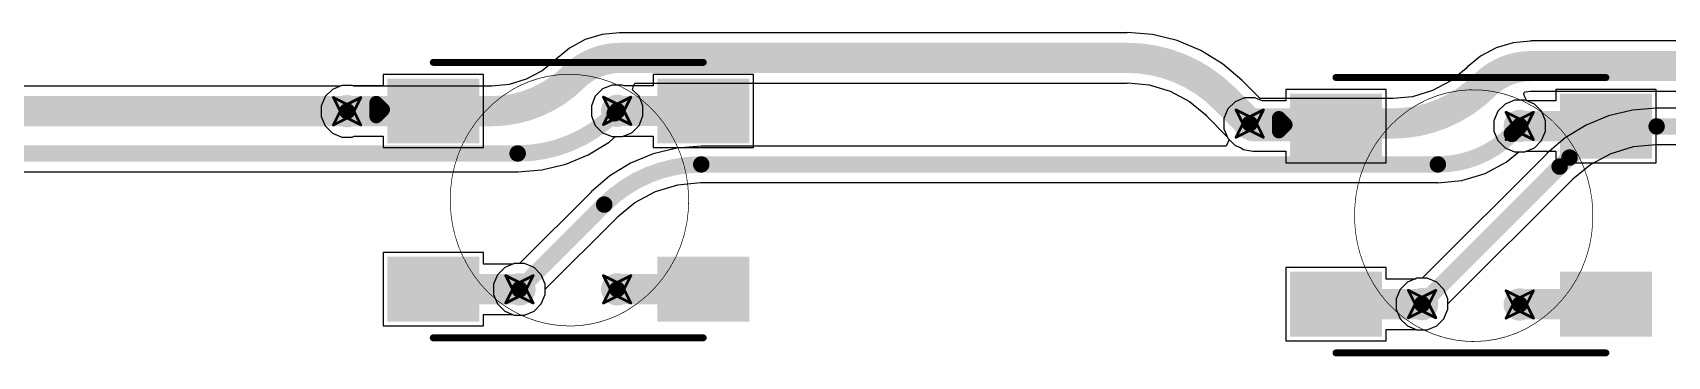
# Model space of a CAD drawing. Header units: inches. Extents: x -11 to 1110, y -7 to 455.
# Drawn here: x 221.81 to 252.08, y 346.72 to 352.71 of the extents above; entities that cross this region are included whole.
import ezdxf

# ---------------------------------------------------------------- set-up
doc = ezdxf.new("R2010")
doc.units = ezdxf.units.IN
for name, color, linetype in [('Bottom Layer', 5, 'Continuous'), ('Drill Drawing', 1, 'Continuous'), ('Mechanical 7', 56, 'Continuous'), ('Top Layer', 1, 'Continuous'), ('Top Overlay', 2, 'Continuous'), ('Top Paste', 8, 'Continuous'), ('Top Solder', 216, 'Continuous'), ('Via Holes', 16, 'Continuous')]:
    doc.layers.add(name, color=color, linetype=linetype)

msp = doc.modelspace()

# ---------------------------------------------------------------- hatches: boundary and pattern name
at = {"layer": 'Bottom Layer'}
h = msp.add_hatch(color=5, dxfattribs=at)
edge = h.paths.add_edge_path()
edge.add_arc((227.632, 351.259), 0.3, 0, 360)
h = msp.add_hatch(color=5, dxfattribs=at)
edge = h.paths.add_edge_path()
edge.add_arc((232.632, 351.266), 0.3, 0, 360)
h = msp.add_hatch(color=5, dxfattribs=at)
edge = h.paths.add_edge_path()
edge.add_arc((244.345, 351.03), 0.3, 0, 360)
h = msp.add_hatch(color=5, dxfattribs=at)
edge = h.paths.add_edge_path()
edge.add_arc((249.345, 350.986), 0.3, 0, 360)
h = msp.add_hatch(color=5, dxfattribs=at)
edge = h.paths.add_edge_path()
edge.add_arc((230.823, 347.959), 0.3, 0, 360)
h = msp.add_hatch(color=5, dxfattribs=at)
edge = h.paths.add_edge_path()
edge.add_arc((232.632, 347.959), 0.3, 0, 360)
h = msp.add_hatch(color=5, dxfattribs=at)
edge = h.paths.add_edge_path()
edge.add_arc((247.536, 347.686), 0.3, 0, 360)
h = msp.add_hatch(color=5, dxfattribs=at)
edge = h.paths.add_edge_path()
edge.add_arc((249.345, 347.679), 0.3, 0, 360)
at = {"layer": 'Top Layer'}
for points in [[(228.477, 351.762), (229.977, 351.762), (229.977, 350.762), (228.477, 350.762)], [(234.977, 350.762), (233.477, 350.762), (233.477, 351.762), (234.977, 351.762)], [(245.19, 351.483), (246.69, 351.483), (246.69, 350.483), (245.19, 350.483)], [(251.69, 350.483), (250.19, 350.483), (250.19, 351.483), (251.69, 351.483)], [(228.477, 348.462), (229.977, 348.462), (229.977, 347.462), (228.477, 347.462)], [(233.477, 348.462), (234.977, 348.462), (234.977, 347.462), (233.477, 347.462)], [(245.19, 348.183), (246.69, 348.183), (246.69, 347.183), (245.19, 347.183)], [(250.19, 348.183), (251.69, 348.183), (251.69, 347.183), (250.19, 347.183)]]:
    msp.add_hatch(color=1, dxfattribs=at).paths.add_polyline_path(points)
h = msp.add_hatch(color=1, dxfattribs=at)
edge = h.paths.add_edge_path()
edge.add_arc((227.632, 351.259), 0.3, 0, 360)
h = msp.add_hatch(color=1, dxfattribs=at)
edge = h.paths.add_edge_path()
edge.add_arc((232.632, 351.266), 0.3, 0, 360)
h = msp.add_hatch(color=1, dxfattribs=at)
edge = h.paths.add_edge_path()
edge.add_arc((244.345, 351.03), 0.3, 0, 360)
h = msp.add_hatch(color=1, dxfattribs=at)
edge = h.paths.add_edge_path()
edge.add_arc((249.345, 350.986), 0.3, 0, 360)
h = msp.add_hatch(color=1, dxfattribs=at)
edge = h.paths.add_edge_path()
edge.add_arc((230.823, 347.959), 0.3, 0, 360)
h = msp.add_hatch(color=1, dxfattribs=at)
edge = h.paths.add_edge_path()
edge.add_arc((232.632, 347.959), 0.3, 0, 360)
h = msp.add_hatch(color=1, dxfattribs=at)
edge = h.paths.add_edge_path()
edge.add_arc((247.536, 347.686), 0.3, 0, 360)
h = msp.add_hatch(color=1, dxfattribs=at)
edge = h.paths.add_edge_path()
edge.add_arc((249.345, 347.679), 0.3, 0, 360)
at = {"layer": 'Top Paste'}
for points in [[(228.477, 351.762), (229.977, 351.762), (229.977, 350.762), (228.477, 350.762)], [(234.977, 350.762), (233.477, 350.762), (233.477, 351.762), (234.977, 351.762)], [(245.19, 351.483), (246.69, 351.483), (246.69, 350.483), (245.19, 350.483)], [(251.69, 350.483), (250.19, 350.483), (250.19, 351.483), (251.69, 351.483)], [(228.477, 348.462), (229.977, 348.462), (229.977, 347.462), (228.477, 347.462)], [(233.477, 348.462), (234.977, 348.462), (234.977, 347.462), (233.477, 347.462)], [(245.19, 348.183), (246.69, 348.183), (246.69, 347.183), (245.19, 347.183)], [(250.19, 348.183), (251.69, 348.183), (251.69, 347.183), (250.19, 347.183)]]:
    msp.add_hatch(color=8, dxfattribs=at).paths.add_polyline_path(points)
at = {"layer": 'Top Solder'}
for points in [[(228.376, 351.864), (230.079, 351.864), (230.079, 350.661), (228.376, 350.661)], [(235.079, 350.661), (233.376, 350.661), (233.376, 351.864), (235.079, 351.864)], [(245.089, 351.584), (246.792, 351.584), (246.792, 350.381), (245.089, 350.381)], [(251.792, 350.381), (250.089, 350.381), (250.089, 351.584), (251.792, 351.584)], [(228.376, 348.564), (230.079, 348.564), (230.079, 347.361), (228.376, 347.361)], [(233.376, 348.564), (235.079, 348.564), (235.079, 347.361), (233.376, 347.361)], [(245.089, 348.284), (246.792, 348.284), (246.792, 347.081), (245.089, 347.081)], [(250.089, 348.284), (251.792, 348.284), (251.792, 347.081), (250.089, 347.081)]]:
    msp.add_hatch(color=216, dxfattribs=at).paths.add_polyline_path(points)
at = {"layer": 'Via Holes'}
h = msp.add_hatch(color=7, dxfattribs=at)
edge = h.paths.add_edge_path()
edge.add_arc((227.632, 351.259), 0.15, 0, 360)
h = msp.add_hatch(color=7, dxfattribs=at)
edge = h.paths.add_edge_path()
edge.add_arc((232.632, 351.266), 0.15, 0, 360)
h = msp.add_hatch(color=7, dxfattribs=at)
edge = h.paths.add_edge_path()
edge.add_arc((244.345, 351.03), 0.15, 0, 360)
h = msp.add_hatch(color=7, dxfattribs=at)
edge = h.paths.add_edge_path()
edge.add_arc((249.345, 350.986), 0.15, 0, 360)
h = msp.add_hatch(color=7, dxfattribs=at)
edge = h.paths.add_edge_path()
edge.add_arc((230.823, 347.959), 0.15, 0, 360)
h = msp.add_hatch(color=7, dxfattribs=at)
edge = h.paths.add_edge_path()
edge.add_arc((232.632, 347.959), 0.15, 0, 360)
h = msp.add_hatch(color=7, dxfattribs=at)
edge = h.paths.add_edge_path()
edge.add_arc((247.536, 347.686), 0.15, 0, 360)
h = msp.add_hatch(color=7, dxfattribs=at)
edge = h.paths.add_edge_path()
edge.add_arc((249.345, 347.679), 0.15, 0, 360)

# ---------------------------------------------------------------- linework, layer by layer
at = {"layer": 'Bottom Layer'}
for p, q in [((232.357, 352.68), (232.042, 352.585)), ((232.676, 352.712), (232.357, 352.68)), ((232.684, 352.713), (232.676, 352.712)), ((242.075, 352.713), (232.684, 352.713)), ((242.546, 352.677), (242.075, 352.714)), ((242.075, 352.714), (242.075, 352.713)), ((243.004, 352.567), (242.546, 352.677)), ((231.751, 352.429), (231.503, 352.226)), ((232.042, 352.585), (231.751, 352.429)), ((243.44, 352.386), (243.004, 352.567)), ((243.842, 352.139), (243.44, 352.386)), ((248.907, 352.432), (248.617, 352.277)), ((249.222, 352.528), (248.907, 352.432)), ((249.541, 352.559), (249.222, 352.528)), ((249.55, 352.561), (249.541, 352.559)), ((260.96, 352.561), (249.55, 352.561)), ((231.242, 352.007), (230.948, 351.85)), ((231.488, 352.209), (231.242, 352.007)), ((231.496, 352.221), (231.488, 352.209)), ((231.503, 352.226), (231.496, 352.221)), ((244.201, 351.833), (243.842, 352.139)), ((248.351, 352.053), (248.069, 351.821)), ((248.362, 352.069), (248.351, 352.053)), ((248.369, 352.074), (248.362, 352.069)), ((248.617, 352.277), (248.369, 352.074)), ((227.508, 351.725), (214.814, 351.725)), ((227.537, 351.737), (227.508, 351.725)), ((227.727, 351.737), (227.537, 351.737)), ((227.755, 351.725), (227.727, 351.737)), ((230.298, 351.725), (227.755, 351.725)), ((230.313, 351.722), (230.298, 351.725)), ((230.63, 351.753), (230.313, 351.722)), ((230.948, 351.85), (230.63, 351.753)), ((232.919, 351.654), (232.933, 351.732)), ((232.933, 351.732), (232.958, 351.781)), ((232.958, 351.781), (242.075, 351.781)), ((242.075, 351.781), (242.096, 351.785)), ((242.096, 351.785), (242.481, 351.747)), ((242.481, 351.747), (242.871, 351.629)), ((244.538, 351.496), (244.201, 351.833)), ((244.201, 351.833), (244.201, 351.833)), ((248.069, 351.821), (247.729, 351.64)), ((233.037, 351.536), (232.919, 351.654)), ((233.109, 351.361), (233.037, 351.536)), ((242.871, 351.629), (243.231, 351.437)), ((243.231, 351.437), (243.53, 351.191)), ((246.979, 351.496), (244.538, 351.496)), ((246.998, 351.492), (246.979, 351.496)), ((247.361, 351.528), (246.998, 351.492)), ((247.729, 351.64), (247.361, 351.528)), ((249.422, 351.591), (249.444, 351.617)), ((249.428, 351.552), (249.422, 351.591)), ((249.473, 351.45), (249.428, 351.552)), ((249.444, 351.617), (249.542, 351.63)), ((249.615, 351.391), (249.473, 351.45)), ((249.542, 351.63), (249.55, 351.629)), ((249.55, 351.629), (260.96, 351.629)), ((233.037, 350.995), (233.109, 351.171)), ((233.109, 351.171), (233.109, 351.361)), ((243.53, 351.191), (243.542, 351.174)), ((243.542, 351.174), (243.928, 350.787)), ((249.75, 351.257), (249.615, 351.391)), ((249.823, 351.081), (249.75, 351.257)), ((250.989, 351.175), (250.572, 351.002)), ((251.429, 351.281), (250.989, 351.175)), ((251.879, 351.316), (251.429, 351.281)), ((251.879, 351.314), (251.879, 351.316)), ((263.389, 351.314), (251.879, 351.314)), ((232.727, 350.788), (232.902, 350.861)), ((232.902, 350.861), (233.037, 350.995)), ((249.75, 350.716), (249.823, 350.891)), ((249.823, 350.891), (249.823, 351.081)), ((250.572, 351.002), (250.187, 350.766)), ((232.097, 350.451), (232.482, 350.687)), ((232.482, 350.687), (232.6, 350.788)), ((232.6, 350.788), (232.727, 350.788)), ((233.738, 350.576), (233.299, 350.471)), ((234.189, 350.612), (233.738, 350.576)), ((234.189, 350.609), (234.189, 350.612)), ((243.91, 350.609), (234.189, 350.609)), ((243.963, 350.736), (243.91, 350.609)), ((243.928, 350.787), (243.94, 350.759)), ((243.94, 350.759), (243.963, 350.736)), ((249.095, 350.316), (249.33, 350.508)), ((249.33, 350.508), (249.44, 350.508)), ((249.44, 350.508), (249.615, 350.581)), ((249.615, 350.581), (249.75, 350.716)), ((250.018, 350.622), (249.843, 350.473)), ((250.028, 350.638), (250.018, 350.622)), ((250.064, 350.661), (250.028, 350.638)), ((250.187, 350.766), (250.064, 350.661)), ((251.034, 350.477), (251.448, 350.603)), ((251.448, 350.603), (251.864, 350.643)), ((251.864, 350.643), (251.879, 350.641)), ((251.879, 350.641), (263.389, 350.641)), ((231.24, 350.172), (231.679, 350.278)), ((231.679, 350.278), (232.097, 350.451)), ((232.882, 350.298), (232.496, 350.062)), ((233.299, 350.471), (232.882, 350.298)), ((249.845, 350.471), (247.538, 348.164)), ((248.701, 350.105), (249.095, 350.316)), ((249.843, 350.473), (249.845, 350.471)), ((250.33, 350.008), (250.653, 350.273)), ((250.653, 350.273), (251.034, 350.477)), ((218.695, 350.139), (230.79, 350.139)), ((230.79, 350.137), (231.24, 350.172)), ((230.79, 350.139), (230.79, 350.137)), ((232.496, 350.062), (232.153, 349.768)), ((233.344, 349.772), (233.758, 349.898)), ((233.758, 349.898), (234.174, 349.939)), ((234.174, 349.939), (234.189, 349.936)), ((234.189, 349.936), (247.828, 349.936)), ((247.828, 349.931), (248.273, 349.975)), ((247.828, 349.936), (247.828, 349.931)), ((248.014, 347.688), (250.321, 349.995)), ((248.273, 349.975), (248.701, 350.105)), ((250.321, 349.995), (250.33, 350.008)), ((232.155, 349.767), (230.825, 348.437)), ((232.153, 349.768), (232.155, 349.767)), ((232.962, 349.568), (233.344, 349.772)), ((231.301, 347.96), (232.631, 349.291)), ((232.631, 349.291), (232.639, 349.303)), ((232.639, 349.303), (232.962, 349.568)), ((230.728, 348.437), (230.552, 348.364)), ((230.825, 348.437), (230.728, 348.437)), ((230.418, 348.229), (230.345, 348.054)), ((230.552, 348.364), (230.418, 348.229)), ((247.265, 348.091), (247.131, 347.957)), ((247.441, 348.164), (247.265, 348.091)), ((247.538, 348.164), (247.441, 348.164)), ((230.345, 348.054), (230.345, 347.864)), ((230.345, 347.864), (230.418, 347.688)), ((231.228, 347.688), (231.301, 347.864)), ((231.301, 347.864), (231.301, 347.96)), ((247.131, 347.957), (247.058, 347.781)), ((247.058, 347.781), (247.058, 347.591)), ((230.418, 347.688), (230.552, 347.554)), ((230.552, 347.554), (230.728, 347.481)), ((230.728, 347.481), (230.918, 347.481)), ((230.918, 347.481), (231.093, 347.554)), ((231.093, 347.554), (231.228, 347.688)), ((247.058, 347.591), (247.131, 347.416)), ((247.941, 347.416), (248.014, 347.591)), ((248.014, 347.591), (248.014, 347.688)), ((247.131, 347.416), (247.265, 347.281)), ((247.265, 347.281), (247.441, 347.208)), ((247.441, 347.208), (247.631, 347.208)), ((247.631, 347.208), (247.807, 347.281)), ((247.807, 347.281), (247.941, 347.416))]:
    msp.add_line(p, q, dxfattribs=at)
for points in [[(231.826, 351.892, 0.559, 0.559, -0.198912), (232.684, 352.247, 0.559, 0.559, 0)], [(232.684, 352.247, 0.559, 0.559, 0), (242.075, 352.247, 0.559, 0.559, 0)], [(242.075, 352.247, 0.559, 0.559, -0.198912), (243.871, 351.503, 0.559, 0.559, 0)], [(248.691, 351.739, 0.559, 0.559, -0.198912), (249.55, 352.095, 0.559, 0.559, 0)], [(249.55, 352.095, 0.559, 0.559, 0), (261.036, 352.095, 0.559, 0.559, 0)], [(231.826, 351.892, 0.559, 0.559, -0.198912), (230.298, 351.259, 0.559, 0.559, 0)], [(248.691, 351.739, 0.559, 0.559, -0.198912), (246.979, 351.03, 0.559, 0.559, 0)], [(243.871, 351.503, 0.559, 0.559, 0), (244.345, 351.03, 0.559, 0.559, 0)], [(214.814, 351.259, 0.559, 0.559, 0), (227.632, 351.259, 0.559, 0.559, 0)], [(227.632, 351.259, 0.559, 0.559, 0), (230.298, 351.259, 0.559, 0.559, 0)], [(232.586, 351.22, 0.305, 0.305, 0), (232.632, 351.266, 0.305, 0.305, 0)], [(232.586, 351.22, 0.305, 0.305, -0.198912), (230.79, 350.476, 0.305, 0.305, 0)], [(244.345, 351.03, 0.559, 0.559, 0), (246.979, 351.03, 0.559, 0.559, 0)], [(249.199, 350.841, 0.305, 0.305, 0), (249.345, 350.986, 0.305, 0.305, 0)], [(250.267, 350.4, 0.305, 0.305, -0.173684), (251.879, 350.977, 0.305, 0.305, 0)], [(251.879, 350.977, 0.305, 0.305, 0), (263.389, 350.977, 0.305, 0.305, 0)], [(249.198, 350.84, 0.305, 0.305, -0.19877), (247.828, 350.273, 0.305, 0.305, 0)], [(249.199, 350.841, 0.305, 0.305, -0.000137), (249.198, 350.84, 0.305, 0.305, 0)], [(218.695, 350.476, 0.305, 0.305, 0), (230.79, 350.476, 0.305, 0.305, 0)], [(250.083, 350.233, 0.305, 0.305, -0.024386), (250.267, 350.4, 0.305, 0.305, 0)], [(232.393, 349.529, 0.305, 0.305, -0.198912), (234.189, 350.273, 0.305, 0.305, 0)], [(234.189, 350.273, 0.305, 0.305, 0), (247.828, 350.273, 0.305, 0.305, 0)], [(247.536, 347.686, 0.305, 0.305, 0), (250.083, 350.233, 0.305, 0.305, 0)], [(230.823, 347.959, 0.305, 0.305, 0), (232.393, 349.529, 0.305, 0.305, 0)]]:
    msp.add_lwpolyline(points, format="xyseb", dxfattribs=at)
for points in [[(232.545, 352.247, 0.279, 0.279, 1), (232.824, 352.247, 0.279, 0.279, 1)], [(232.545, 352.247, 0.279, 0.279, 1), (232.824, 352.247, 0.279, 0.279, 1)], [(241.936, 352.247, 0.279, 0.279, 1), (242.215, 352.247, 0.279, 0.279, 1)], [(241.936, 352.247, 0.279, 0.279, 1), (242.215, 352.247, 0.279, 0.279, 1)], [(249.41, 352.095, 0.279, 0.279, 1), (249.69, 352.095, 0.279, 0.279, 1)], [(249.41, 352.095, 0.279, 0.279, 1), (249.69, 352.095, 0.279, 0.279, 1)], [(231.686, 351.892, 0.279, 0.279, 1), (231.965, 351.892, 0.279, 0.279, 1)], [(231.686, 351.892, 0.279, 0.279, 1), (231.965, 351.892, 0.279, 0.279, 1)], [(248.552, 351.739, 0.279, 0.279, 1), (248.831, 351.739, 0.279, 0.279, 1)], [(248.552, 351.739, 0.279, 0.279, 1), (248.831, 351.739, 0.279, 0.279, 1)], [(243.732, 351.503, 0.279, 0.279, 1), (244.011, 351.503, 0.279, 0.279, 1)], [(243.732, 351.503, 0.279, 0.279, 1), (244.011, 351.503, 0.279, 0.279, 1)], [(227.492, 351.259, 0.279, 0.279, 1), (227.771, 351.259, 0.279, 0.279, 1)], [(227.492, 351.259, 0.279, 0.279, 1), (227.771, 351.259, 0.279, 0.279, 1)], [(230.158, 351.259, 0.279, 0.279, 1), (230.438, 351.259, 0.279, 0.279, 1)], [(230.158, 351.259, 0.279, 0.279, 1), (230.438, 351.259, 0.279, 0.279, 1)], [(232.555, 351.266, 0.152, 0.152, 1), (232.708, 351.266, 0.152, 0.152, 1)], [(232.51, 351.22, 0.152, 0.152, 1), (232.662, 351.22, 0.152, 0.152, 1)], [(232.51, 351.22, 0.152, 0.152, 1), (232.662, 351.22, 0.152, 0.152, 1)], [(244.205, 351.03, 0.279, 0.279, 1), (244.484, 351.03, 0.279, 0.279, 1)], [(244.205, 351.03, 0.279, 0.279, 1), (244.484, 351.03, 0.279, 0.279, 1)], [(246.839, 351.03, 0.279, 0.279, 1), (247.118, 351.03, 0.279, 0.279, 1)], [(246.839, 351.03, 0.279, 0.279, 1), (247.118, 351.03, 0.279, 0.279, 1)], [(249.269, 350.986, 0.152, 0.152, 1), (249.421, 350.986, 0.152, 0.152, 1)], [(251.803, 350.977, 0.152, 0.152, 1), (251.955, 350.977, 0.152, 0.152, 1)], [(251.803, 350.977, 0.152, 0.152, 1), (251.955, 350.977, 0.152, 0.152, 1)], [(249.122, 350.84, 0.152, 0.152, 1), (249.275, 350.84, 0.152, 0.152, 1)], [(249.122, 350.84, 0.152, 0.152, 1), (249.275, 350.84, 0.152, 0.152, 1)], [(249.123, 350.841, 0.152, 0.152, 1), (249.275, 350.841, 0.152, 0.152, 1)], [(249.123, 350.841, 0.152, 0.152, 1), (249.275, 350.841, 0.152, 0.152, 1)], [(230.713, 350.476, 0.152, 0.152, 1), (230.866, 350.476, 0.152, 0.152, 1)], [(230.713, 350.476, 0.152, 0.152, 1), (230.866, 350.476, 0.152, 0.152, 1)], [(250.19, 350.4, 0.152, 0.152, 1), (250.343, 350.4, 0.152, 0.152, 1)], [(250.19, 350.4, 0.152, 0.152, 1), (250.343, 350.4, 0.152, 0.152, 1)], [(234.113, 350.273, 0.152, 0.152, 1), (234.265, 350.273, 0.152, 0.152, 1)], [(234.113, 350.273, 0.152, 0.152, 1), (234.265, 350.273, 0.152, 0.152, 1)], [(247.752, 350.273, 0.152, 0.152, 1), (247.904, 350.273, 0.152, 0.152, 1)], [(247.752, 350.273, 0.152, 0.152, 1), (247.904, 350.273, 0.152, 0.152, 1)], [(250.007, 350.233, 0.152, 0.152, 1), (250.159, 350.233, 0.152, 0.152, 1)], [(250.007, 350.233, 0.152, 0.152, 1), (250.159, 350.233, 0.152, 0.152, 1)], [(232.316, 349.529, 0.152, 0.152, 1), (232.469, 349.529, 0.152, 0.152, 1)], [(232.316, 349.529, 0.152, 0.152, 1), (232.469, 349.529, 0.152, 0.152, 1)], [(230.747, 347.959, 0.152, 0.152, 1), (230.899, 347.959, 0.152, 0.152, 1)], [(247.46, 347.686, 0.152, 0.152, 1), (247.612, 347.686, 0.152, 0.152, 1)]]:
    msp.add_lwpolyline(points, format="xyseb", close=True, dxfattribs=at)
at = {"layer": 'Drill Drawing'}
for points in [[(227.378, 351.513, 0.0508, 0.0508, 0), (227.632, 351.386, 0.0508, 0.0508, 0)], [(227.378, 351.513, 0.0508, 0.0508, 0), (227.505, 351.259, 0.0508, 0.0508, 0)], [(227.632, 351.386, 0.0508, 0.0508, 0), (227.886, 351.513, 0.0508, 0.0508, 0)], [(227.759, 351.259, 0.0508, 0.0508, 0), (227.886, 351.513, 0.0508, 0.0508, 0)], [(232.378, 351.52, 0.0508, 0.0508, 0), (232.632, 351.393, 0.0508, 0.0508, 0)], [(232.378, 351.52, 0.0508, 0.0508, 0), (232.505, 351.266, 0.0508, 0.0508, 0)], [(232.632, 351.393, 0.0508, 0.0508, 0), (232.886, 351.52, 0.0508, 0.0508, 0)], [(232.759, 351.266, 0.0508, 0.0508, 0), (232.886, 351.52, 0.0508, 0.0508, 0)], [(227.378, 351.005, 0.0508, 0.0508, 0), (227.505, 351.259, 0.0508, 0.0508, 0)], [(227.378, 351.005, 0.0508, 0.0508, 0), (227.632, 351.132, 0.0508, 0.0508, 0)], [(227.632, 351.132, 0.0508, 0.0508, 0), (227.886, 351.005, 0.0508, 0.0508, 0)], [(227.759, 351.259, 0.0508, 0.0508, 0), (227.886, 351.005, 0.0508, 0.0508, 0)], [(232.378, 351.012, 0.0508, 0.0508, 0), (232.505, 351.266, 0.0508, 0.0508, 0)], [(232.378, 351.012, 0.0508, 0.0508, 0), (232.632, 351.139, 0.0508, 0.0508, 0)], [(232.632, 351.139, 0.0508, 0.0508, 0), (232.886, 351.012, 0.0508, 0.0508, 0)], [(232.759, 351.266, 0.0508, 0.0508, 0), (232.886, 351.012, 0.0508, 0.0508, 0)], [(244.091, 351.284, 0.0508, 0.0508, 0), (244.345, 351.157, 0.0508, 0.0508, 0)], [(244.091, 351.284, 0.0508, 0.0508, 0), (244.218, 351.03, 0.0508, 0.0508, 0)], [(244.345, 351.157, 0.0508, 0.0508, 0), (244.599, 351.284, 0.0508, 0.0508, 0)], [(244.472, 351.03, 0.0508, 0.0508, 0), (244.599, 351.284, 0.0508, 0.0508, 0)], [(249.091, 351.24, 0.0508, 0.0508, 0), (249.345, 351.113, 0.0508, 0.0508, 0)], [(249.091, 351.24, 0.0508, 0.0508, 0), (249.218, 350.986, 0.0508, 0.0508, 0)], [(249.345, 351.113, 0.0508, 0.0508, 0), (249.599, 351.24, 0.0508, 0.0508, 0)], [(249.472, 350.986, 0.0508, 0.0508, 0), (249.599, 351.24, 0.0508, 0.0508, 0)], [(244.091, 350.776, 0.0508, 0.0508, 0), (244.218, 351.03, 0.0508, 0.0508, 0)], [(244.091, 350.776, 0.0508, 0.0508, 0), (244.345, 350.903, 0.0508, 0.0508, 0)], [(244.345, 350.903, 0.0508, 0.0508, 0), (244.599, 350.776, 0.0508, 0.0508, 0)], [(244.472, 351.03, 0.0508, 0.0508, 0), (244.599, 350.776, 0.0508, 0.0508, 0)], [(249.091, 350.732, 0.0508, 0.0508, 0), (249.218, 350.986, 0.0508, 0.0508, 0)], [(249.091, 350.732, 0.0508, 0.0508, 0), (249.345, 350.859, 0.0508, 0.0508, 0)], [(249.345, 350.859, 0.0508, 0.0508, 0), (249.599, 350.732, 0.0508, 0.0508, 0)], [(249.472, 350.986, 0.0508, 0.0508, 0), (249.599, 350.732, 0.0508, 0.0508, 0)], [(230.569, 348.213, 0.0508, 0.0508, 0), (230.823, 348.086, 0.0508, 0.0508, 0)], [(230.569, 348.213, 0.0508, 0.0508, 0), (230.696, 347.959, 0.0508, 0.0508, 0)], [(230.823, 348.086, 0.0508, 0.0508, 0), (231.077, 348.213, 0.0508, 0.0508, 0)], [(230.95, 347.959, 0.0508, 0.0508, 0), (231.077, 348.213, 0.0508, 0.0508, 0)], [(232.378, 348.213, 0.0508, 0.0508, 0), (232.632, 348.086, 0.0508, 0.0508, 0)], [(232.378, 348.213, 0.0508, 0.0508, 0), (232.505, 347.959, 0.0508, 0.0508, 0)], [(232.632, 348.086, 0.0508, 0.0508, 0), (232.886, 348.213, 0.0508, 0.0508, 0)], [(232.759, 347.959, 0.0508, 0.0508, 0), (232.886, 348.213, 0.0508, 0.0508, 0)], [(230.569, 347.705, 0.0508, 0.0508, 0), (230.696, 347.959, 0.0508, 0.0508, 0)], [(230.569, 347.705, 0.0508, 0.0508, 0), (230.823, 347.832, 0.0508, 0.0508, 0)], [(230.823, 347.832, 0.0508, 0.0508, 0), (231.077, 347.705, 0.0508, 0.0508, 0)], [(230.95, 347.959, 0.0508, 0.0508, 0), (231.077, 347.705, 0.0508, 0.0508, 0)], [(232.378, 347.705, 0.0508, 0.0508, 0), (232.505, 347.959, 0.0508, 0.0508, 0)], [(232.378, 347.705, 0.0508, 0.0508, 0), (232.632, 347.832, 0.0508, 0.0508, 0)], [(232.632, 347.832, 0.0508, 0.0508, 0), (232.886, 347.705, 0.0508, 0.0508, 0)], [(232.759, 347.959, 0.0508, 0.0508, 0), (232.886, 347.705, 0.0508, 0.0508, 0)], [(247.282, 347.94, 0.0508, 0.0508, 0), (247.536, 347.813, 0.0508, 0.0508, 0)], [(247.282, 347.94, 0.0508, 0.0508, 0), (247.409, 347.686, 0.0508, 0.0508, 0)], [(247.536, 347.813, 0.0508, 0.0508, 0), (247.79, 347.94, 0.0508, 0.0508, 0)], [(247.663, 347.686, 0.0508, 0.0508, 0), (247.79, 347.94, 0.0508, 0.0508, 0)], [(249.091, 347.933, 0.0508, 0.0508, 0), (249.345, 347.806, 0.0508, 0.0508, 0)], [(249.091, 347.933, 0.0508, 0.0508, 0), (249.218, 347.679, 0.0508, 0.0508, 0)], [(249.345, 347.806, 0.0508, 0.0508, 0), (249.599, 347.933, 0.0508, 0.0508, 0)], [(249.472, 347.679, 0.0508, 0.0508, 0), (249.599, 347.933, 0.0508, 0.0508, 0)], [(247.282, 347.432, 0.0508, 0.0508, 0), (247.409, 347.686, 0.0508, 0.0508, 0)], [(247.282, 347.432, 0.0508, 0.0508, 0), (247.536, 347.559, 0.0508, 0.0508, 0)], [(247.536, 347.559, 0.0508, 0.0508, 0), (247.79, 347.432, 0.0508, 0.0508, 0)], [(247.663, 347.686, 0.0508, 0.0508, 0), (247.79, 347.432, 0.0508, 0.0508, 0)], [(249.091, 347.425, 0.0508, 0.0508, 0), (249.218, 347.679, 0.0508, 0.0508, 0)], [(249.091, 347.425, 0.0508, 0.0508, 0), (249.345, 347.552, 0.0508, 0.0508, 0)], [(249.345, 347.552, 0.0508, 0.0508, 0), (249.599, 347.425, 0.0508, 0.0508, 0)], [(249.472, 347.679, 0.0508, 0.0508, 0), (249.599, 347.425, 0.0508, 0.0508, 0)]]:
    msp.add_lwpolyline(points, format="xyseb", dxfattribs=at)
for points in [[(227.365, 351.513, 0.0254, 0.0254, 1), (227.39, 351.513, 0.0254, 0.0254, 1)], [(227.365, 351.513, 0.0254, 0.0254, 1), (227.39, 351.513, 0.0254, 0.0254, 1)], [(227.619, 351.386, 0.0254, 0.0254, 1), (227.644, 351.386, 0.0254, 0.0254, 1)], [(227.619, 351.386, 0.0254, 0.0254, 1), (227.644, 351.386, 0.0254, 0.0254, 1)], [(227.873, 351.513, 0.0254, 0.0254, 1), (227.898, 351.513, 0.0254, 0.0254, 1)], [(227.873, 351.513, 0.0254, 0.0254, 1), (227.898, 351.513, 0.0254, 0.0254, 1)], [(232.365, 351.52, 0.0254, 0.0254, 1), (232.39, 351.52, 0.0254, 0.0254, 1)], [(232.365, 351.52, 0.0254, 0.0254, 1), (232.39, 351.52, 0.0254, 0.0254, 1)], [(232.619, 351.393, 0.0254, 0.0254, 1), (232.644, 351.393, 0.0254, 0.0254, 1)], [(232.619, 351.393, 0.0254, 0.0254, 1), (232.644, 351.393, 0.0254, 0.0254, 1)], [(232.873, 351.52, 0.0254, 0.0254, 1), (232.898, 351.52, 0.0254, 0.0254, 1)], [(232.873, 351.52, 0.0254, 0.0254, 1), (232.898, 351.52, 0.0254, 0.0254, 1)], [(227.492, 351.259, 0.0254, 0.0254, 1), (227.517, 351.259, 0.0254, 0.0254, 1)], [(227.492, 351.259, 0.0254, 0.0254, 1), (227.517, 351.259, 0.0254, 0.0254, 1)], [(227.619, 351.132, 0.0254, 0.0254, 1), (227.644, 351.132, 0.0254, 0.0254, 1)], [(227.619, 351.132, 0.0254, 0.0254, 1), (227.644, 351.132, 0.0254, 0.0254, 1)], [(227.746, 351.259, 0.0254, 0.0254, 1), (227.771, 351.259, 0.0254, 0.0254, 1)], [(227.746, 351.259, 0.0254, 0.0254, 1), (227.771, 351.259, 0.0254, 0.0254, 1)], [(232.492, 351.266, 0.0254, 0.0254, 1), (232.517, 351.266, 0.0254, 0.0254, 1)], [(232.492, 351.266, 0.0254, 0.0254, 1), (232.517, 351.266, 0.0254, 0.0254, 1)], [(232.619, 351.139, 0.0254, 0.0254, 1), (232.644, 351.139, 0.0254, 0.0254, 1)], [(232.619, 351.139, 0.0254, 0.0254, 1), (232.644, 351.139, 0.0254, 0.0254, 1)], [(232.746, 351.266, 0.0254, 0.0254, 1), (232.771, 351.266, 0.0254, 0.0254, 1)], [(232.746, 351.266, 0.0254, 0.0254, 1), (232.771, 351.266, 0.0254, 0.0254, 1)], [(244.078, 351.284, 0.0254, 0.0254, 1), (244.103, 351.284, 0.0254, 0.0254, 1)], [(244.078, 351.284, 0.0254, 0.0254, 1), (244.103, 351.284, 0.0254, 0.0254, 1)], [(244.332, 351.157, 0.0254, 0.0254, 1), (244.357, 351.157, 0.0254, 0.0254, 1)], [(244.332, 351.157, 0.0254, 0.0254, 1), (244.357, 351.157, 0.0254, 0.0254, 1)], [(244.586, 351.284, 0.0254, 0.0254, 1), (244.611, 351.284, 0.0254, 0.0254, 1)], [(244.586, 351.284, 0.0254, 0.0254, 1), (244.611, 351.284, 0.0254, 0.0254, 1)], [(249.078, 351.24, 0.0254, 0.0254, 1), (249.103, 351.24, 0.0254, 0.0254, 1)], [(249.078, 351.24, 0.0254, 0.0254, 1), (249.103, 351.24, 0.0254, 0.0254, 1)], [(249.332, 351.113, 0.0254, 0.0254, 1), (249.357, 351.113, 0.0254, 0.0254, 1)], [(249.332, 351.113, 0.0254, 0.0254, 1), (249.357, 351.113, 0.0254, 0.0254, 1)], [(249.586, 351.24, 0.0254, 0.0254, 1), (249.611, 351.24, 0.0254, 0.0254, 1)], [(249.586, 351.24, 0.0254, 0.0254, 1), (249.611, 351.24, 0.0254, 0.0254, 1)], [(227.365, 351.005, 0.0254, 0.0254, 1), (227.39, 351.005, 0.0254, 0.0254, 1)], [(227.365, 351.005, 0.0254, 0.0254, 1), (227.39, 351.005, 0.0254, 0.0254, 1)], [(227.873, 351.005, 0.0254, 0.0254, 1), (227.898, 351.005, 0.0254, 0.0254, 1)], [(227.873, 351.005, 0.0254, 0.0254, 1), (227.898, 351.005, 0.0254, 0.0254, 1)], [(232.365, 351.012, 0.0254, 0.0254, 1), (232.39, 351.012, 0.0254, 0.0254, 1)], [(232.365, 351.012, 0.0254, 0.0254, 1), (232.39, 351.012, 0.0254, 0.0254, 1)], [(232.873, 351.012, 0.0254, 0.0254, 1), (232.898, 351.012, 0.0254, 0.0254, 1)], [(232.873, 351.012, 0.0254, 0.0254, 1), (232.898, 351.012, 0.0254, 0.0254, 1)], [(244.078, 350.776, 0.0254, 0.0254, 1), (244.103, 350.776, 0.0254, 0.0254, 1)], [(244.078, 350.776, 0.0254, 0.0254, 1), (244.103, 350.776, 0.0254, 0.0254, 1)], [(244.205, 351.03, 0.0254, 0.0254, 1), (244.23, 351.03, 0.0254, 0.0254, 1)], [(244.205, 351.03, 0.0254, 0.0254, 1), (244.23, 351.03, 0.0254, 0.0254, 1)], [(244.332, 350.903, 0.0254, 0.0254, 1), (244.357, 350.903, 0.0254, 0.0254, 1)], [(244.332, 350.903, 0.0254, 0.0254, 1), (244.357, 350.903, 0.0254, 0.0254, 1)], [(244.459, 351.03, 0.0254, 0.0254, 1), (244.484, 351.03, 0.0254, 0.0254, 1)], [(244.459, 351.03, 0.0254, 0.0254, 1), (244.484, 351.03, 0.0254, 0.0254, 1)], [(244.586, 350.776, 0.0254, 0.0254, 1), (244.611, 350.776, 0.0254, 0.0254, 1)], [(244.586, 350.776, 0.0254, 0.0254, 1), (244.611, 350.776, 0.0254, 0.0254, 1)], [(249.205, 350.986, 0.0254, 0.0254, 1), (249.23, 350.986, 0.0254, 0.0254, 1)], [(249.205, 350.986, 0.0254, 0.0254, 1), (249.23, 350.986, 0.0254, 0.0254, 1)], [(249.332, 350.859, 0.0254, 0.0254, 1), (249.357, 350.859, 0.0254, 0.0254, 1)], [(249.332, 350.859, 0.0254, 0.0254, 1), (249.357, 350.859, 0.0254, 0.0254, 1)], [(249.459, 350.986, 0.0254, 0.0254, 1), (249.484, 350.986, 0.0254, 0.0254, 1)], [(249.459, 350.986, 0.0254, 0.0254, 1), (249.484, 350.986, 0.0254, 0.0254, 1)], [(249.078, 350.732, 0.0254, 0.0254, 1), (249.103, 350.732, 0.0254, 0.0254, 1)], [(249.078, 350.732, 0.0254, 0.0254, 1), (249.103, 350.732, 0.0254, 0.0254, 1)], [(249.586, 350.732, 0.0254, 0.0254, 1), (249.611, 350.732, 0.0254, 0.0254, 1)], [(249.586, 350.732, 0.0254, 0.0254, 1), (249.611, 350.732, 0.0254, 0.0254, 1)], [(230.556, 348.213, 0.0254, 0.0254, 1), (230.582, 348.213, 0.0254, 0.0254, 1)], [(230.556, 348.213, 0.0254, 0.0254, 1), (230.582, 348.213, 0.0254, 0.0254, 1)], [(230.81, 348.086, 0.0254, 0.0254, 1), (230.836, 348.086, 0.0254, 0.0254, 1)], [(230.81, 348.086, 0.0254, 0.0254, 1), (230.836, 348.086, 0.0254, 0.0254, 1)], [(231.064, 348.213, 0.0254, 0.0254, 1), (231.09, 348.213, 0.0254, 0.0254, 1)], [(231.064, 348.213, 0.0254, 0.0254, 1), (231.09, 348.213, 0.0254, 0.0254, 1)], [(232.365, 348.213, 0.0254, 0.0254, 1), (232.39, 348.213, 0.0254, 0.0254, 1)], [(232.365, 348.213, 0.0254, 0.0254, 1), (232.39, 348.213, 0.0254, 0.0254, 1)], [(232.619, 348.086, 0.0254, 0.0254, 1), (232.644, 348.086, 0.0254, 0.0254, 1)], [(232.619, 348.086, 0.0254, 0.0254, 1), (232.644, 348.086, 0.0254, 0.0254, 1)], [(232.873, 348.213, 0.0254, 0.0254, 1), (232.898, 348.213, 0.0254, 0.0254, 1)], [(232.873, 348.213, 0.0254, 0.0254, 1), (232.898, 348.213, 0.0254, 0.0254, 1)], [(230.683, 347.959, 0.0254, 0.0254, 1), (230.709, 347.959, 0.0254, 0.0254, 1)], [(230.683, 347.959, 0.0254, 0.0254, 1), (230.709, 347.959, 0.0254, 0.0254, 1)], [(230.81, 347.832, 0.0254, 0.0254, 1), (230.836, 347.832, 0.0254, 0.0254, 1)], [(230.81, 347.832, 0.0254, 0.0254, 1), (230.836, 347.832, 0.0254, 0.0254, 1)], [(230.937, 347.959, 0.0254, 0.0254, 1), (230.963, 347.959, 0.0254, 0.0254, 1)], [(230.937, 347.959, 0.0254, 0.0254, 1), (230.963, 347.959, 0.0254, 0.0254, 1)], [(232.492, 347.959, 0.0254, 0.0254, 1), (232.517, 347.959, 0.0254, 0.0254, 1)], [(232.492, 347.959, 0.0254, 0.0254, 1), (232.517, 347.959, 0.0254, 0.0254, 1)], [(232.619, 347.832, 0.0254, 0.0254, 1), (232.644, 347.832, 0.0254, 0.0254, 1)], [(232.619, 347.832, 0.0254, 0.0254, 1), (232.644, 347.832, 0.0254, 0.0254, 1)], [(232.746, 347.959, 0.0254, 0.0254, 1), (232.771, 347.959, 0.0254, 0.0254, 1)], [(232.746, 347.959, 0.0254, 0.0254, 1), (232.771, 347.959, 0.0254, 0.0254, 1)], [(247.269, 347.94, 0.0254, 0.0254, 1), (247.295, 347.94, 0.0254, 0.0254, 1)], [(247.269, 347.94, 0.0254, 0.0254, 1), (247.295, 347.94, 0.0254, 0.0254, 1)], [(247.523, 347.813, 0.0254, 0.0254, 1), (247.549, 347.813, 0.0254, 0.0254, 1)], [(247.523, 347.813, 0.0254, 0.0254, 1), (247.549, 347.813, 0.0254, 0.0254, 1)], [(247.777, 347.94, 0.0254, 0.0254, 1), (247.803, 347.94, 0.0254, 0.0254, 1)], [(247.777, 347.94, 0.0254, 0.0254, 1), (247.803, 347.94, 0.0254, 0.0254, 1)], [(249.078, 347.933, 0.0254, 0.0254, 1), (249.103, 347.933, 0.0254, 0.0254, 1)], [(249.078, 347.933, 0.0254, 0.0254, 1), (249.103, 347.933, 0.0254, 0.0254, 1)], [(249.332, 347.806, 0.0254, 0.0254, 1), (249.357, 347.806, 0.0254, 0.0254, 1)], [(249.332, 347.806, 0.0254, 0.0254, 1), (249.357, 347.806, 0.0254, 0.0254, 1)], [(249.586, 347.933, 0.0254, 0.0254, 1), (249.611, 347.933, 0.0254, 0.0254, 1)], [(249.586, 347.933, 0.0254, 0.0254, 1), (249.611, 347.933, 0.0254, 0.0254, 1)], [(230.556, 347.705, 0.0254, 0.0254, 1), (230.582, 347.705, 0.0254, 0.0254, 1)], [(230.556, 347.705, 0.0254, 0.0254, 1), (230.582, 347.705, 0.0254, 0.0254, 1)], [(231.064, 347.705, 0.0254, 0.0254, 1), (231.09, 347.705, 0.0254, 0.0254, 1)], [(231.064, 347.705, 0.0254, 0.0254, 1), (231.09, 347.705, 0.0254, 0.0254, 1)], [(232.365, 347.705, 0.0254, 0.0254, 1), (232.39, 347.705, 0.0254, 0.0254, 1)], [(232.365, 347.705, 0.0254, 0.0254, 1), (232.39, 347.705, 0.0254, 0.0254, 1)], [(232.873, 347.705, 0.0254, 0.0254, 1), (232.898, 347.705, 0.0254, 0.0254, 1)], [(232.873, 347.705, 0.0254, 0.0254, 1), (232.898, 347.705, 0.0254, 0.0254, 1)], [(247.396, 347.686, 0.0254, 0.0254, 1), (247.422, 347.686, 0.0254, 0.0254, 1)], [(247.396, 347.686, 0.0254, 0.0254, 1), (247.422, 347.686, 0.0254, 0.0254, 1)], [(247.523, 347.559, 0.0254, 0.0254, 1), (247.549, 347.559, 0.0254, 0.0254, 1)], [(247.523, 347.559, 0.0254, 0.0254, 1), (247.549, 347.559, 0.0254, 0.0254, 1)], [(247.65, 347.686, 0.0254, 0.0254, 1), (247.676, 347.686, 0.0254, 0.0254, 1)], [(247.65, 347.686, 0.0254, 0.0254, 1), (247.676, 347.686, 0.0254, 0.0254, 1)], [(249.205, 347.679, 0.0254, 0.0254, 1), (249.23, 347.679, 0.0254, 0.0254, 1)], [(249.205, 347.679, 0.0254, 0.0254, 1), (249.23, 347.679, 0.0254, 0.0254, 1)], [(249.332, 347.552, 0.0254, 0.0254, 1), (249.357, 347.552, 0.0254, 0.0254, 1)], [(249.332, 347.552, 0.0254, 0.0254, 1), (249.357, 347.552, 0.0254, 0.0254, 1)], [(249.459, 347.679, 0.0254, 0.0254, 1), (249.484, 347.679, 0.0254, 0.0254, 1)], [(249.459, 347.679, 0.0254, 0.0254, 1), (249.484, 347.679, 0.0254, 0.0254, 1)], [(247.269, 347.432, 0.0254, 0.0254, 1), (247.295, 347.432, 0.0254, 0.0254, 1)], [(247.269, 347.432, 0.0254, 0.0254, 1), (247.295, 347.432, 0.0254, 0.0254, 1)], [(247.777, 347.432, 0.0254, 0.0254, 1), (247.803, 347.432, 0.0254, 0.0254, 1)], [(247.777, 347.432, 0.0254, 0.0254, 1), (247.803, 347.432, 0.0254, 0.0254, 1)], [(249.078, 347.425, 0.0254, 0.0254, 1), (249.103, 347.425, 0.0254, 0.0254, 1)], [(249.078, 347.425, 0.0254, 0.0254, 1), (249.103, 347.425, 0.0254, 0.0254, 1)], [(249.586, 347.425, 0.0254, 0.0254, 1), (249.611, 347.425, 0.0254, 0.0254, 1)], [(249.586, 347.425, 0.0254, 0.0254, 1), (249.611, 347.425, 0.0254, 0.0254, 1)]]:
    msp.add_lwpolyline(points, format="xyseb", close=True, dxfattribs=at)
at = {"layer": 'Mechanical 7'}
for points in [[(230.694, 351.661, 0.0127, 0.0127, -0.126298), (231.702, 351.943, 0.0127, 0.0127, 0)], [(231.702, 351.943, 0.0127, 0.0127, -0.247651), (233.503, 351.028, 0.0127, 0.0127, 0)], [(229.542, 349.562, 0.0127, 0.0127, -0.272807), (230.694, 351.661, 0.0127, 0.0127, 0)], [(247.286, 351.28, 0.0127, 0.0127, -0.168091), (248.612, 351.653, 0.0127, 0.0127, 0)], [(248.612, 351.653, 0.0127, 0.0127, -0.246378), (250.341, 350.598, 0.0127, 0.0127, 0)], [(246.288, 349.451, 0.0127, 0.0127, -0.233247), (247.286, 351.28, 0.0127, 0.0127, 0)], [(233.503, 351.028, 0.0127, 0.0127, -0.153211), (233.955, 349.661, 0.0127, 0.0127, 0)], [(250.341, 350.598, 0.0127, 0.0127, -0.152111), (250.695, 349.197, 0.0127, 0.0127, 0)], [(233.955, 349.661, 0.0127, 0.0127, -0.272715), (232.804, 347.562, 0.0127, 0.0127, 0)], [(229.984, 348.211, 0.0127, 0.0127, -0.151114), (229.542, 349.562, 0.0127, 0.0127, 0)], [(246.642, 348.051, 0.0127, 0.0127, -0.152179), (246.288, 349.451, 0.0127, 0.0127, 0)], [(250.695, 349.197, 0.0127, 0.0127, -0.26432), (249.469, 347.234, 0.0127, 0.0127, 0)], [(231.747, 347.28, 0.0127, 0.0127, -0.243643), (229.984, 348.211, 0.0127, 0.0127, 0)], [(248.371, 346.995, 0.0127, 0.0127, -0.246355), (246.642, 348.051, 0.0127, 0.0127, 0)], [(232.804, 347.562, 0.0127, 0.0127, -0.126321), (231.795, 347.28, 0.0127, 0.0127, 0)], [(231.747, 347.28, 0.0127, 0.0127, 0), (231.795, 347.28, 0.0127, 0.0127, 0)], [(249.469, 347.234, 0.0127, 0.0127, -0.12168), (248.493, 346.993, 0.0127, 0.0127, 0)], [(248.371, 346.995, 0.0127, 0.0127, 0), (248.383, 346.995, 0.0127, 0.0127, 0)], [(248.383, 346.995, 0.0127, 0.0127, 0), (248.395, 346.995, 0.0127, 0.0127, 0)], [(248.395, 346.995, 0.0127, 0.0127, 0), (248.407, 346.995, 0.0127, 0.0127, 0)], [(248.407, 346.995, 0.0127, 0.0127, 0), (248.42, 346.994, 0.0127, 0.0127, 0)], [(248.42, 346.994, 0.0127, 0.0127, 0), (248.432, 346.994, 0.0127, 0.0127, 0)], [(248.432, 346.994, 0.0127, 0.0127, 0), (248.444, 346.994, 0.0127, 0.0127, 0)], [(248.444, 346.994, 0.0127, 0.0127, 0), (248.457, 346.993, 0.0127, 0.0127, 0)], [(248.457, 346.993, 0.0127, 0.0127, 0), (248.469, 346.993, 0.0127, 0.0127, 0)], [(248.493, 346.993, 0.0127, 0.0127, -0.005613), (248.469, 346.993, 0.0127, 0.0127, 0)]]:
    msp.add_lwpolyline(points, format="xyseb", dxfattribs=at)
for points in [[(231.699, 351.943, 0.00635, 0.00635, 1), (231.705, 351.943, 0.00635, 0.00635, 1)], [(231.699, 351.943, 0.00635, 0.00635, 1), (231.705, 351.943, 0.00635, 0.00635, 1)], [(230.69, 351.661, 0.00635, 0.00635, 1), (230.697, 351.661, 0.00635, 0.00635, 1)], [(230.69, 351.661, 0.00635, 0.00635, 1), (230.697, 351.661, 0.00635, 0.00635, 1)], [(248.608, 351.653, 0.00635, 0.00635, 1), (248.615, 351.653, 0.00635, 0.00635, 1)], [(248.608, 351.653, 0.00635, 0.00635, 1), (248.615, 351.653, 0.00635, 0.00635, 1)], [(247.283, 351.28, 0.00635, 0.00635, 1), (247.29, 351.28, 0.00635, 0.00635, 1)], [(247.283, 351.28, 0.00635, 0.00635, 1), (247.29, 351.28, 0.00635, 0.00635, 1)], [(233.5, 351.028, 0.00635, 0.00635, 1), (233.506, 351.028, 0.00635, 0.00635, 1)], [(233.5, 351.028, 0.00635, 0.00635, 1), (233.506, 351.028, 0.00635, 0.00635, 1)], [(250.337, 350.598, 0.00635, 0.00635, 1), (250.344, 350.598, 0.00635, 0.00635, 1)], [(250.337, 350.598, 0.00635, 0.00635, 1), (250.344, 350.598, 0.00635, 0.00635, 1)], [(233.952, 349.661, 0.00635, 0.00635, 1), (233.959, 349.661, 0.00635, 0.00635, 1)], [(233.952, 349.661, 0.00635, 0.00635, 1), (233.959, 349.661, 0.00635, 0.00635, 1)], [(229.539, 349.562, 0.00635, 0.00635, 1), (229.545, 349.562, 0.00635, 0.00635, 1)], [(229.539, 349.562, 0.00635, 0.00635, 1), (229.545, 349.562, 0.00635, 0.00635, 1)], [(246.284, 349.451, 0.00635, 0.00635, 1), (246.291, 349.451, 0.00635, 0.00635, 1)], [(246.284, 349.451, 0.00635, 0.00635, 1), (246.291, 349.451, 0.00635, 0.00635, 1)], [(250.692, 349.197, 0.00635, 0.00635, 1), (250.699, 349.197, 0.00635, 0.00635, 1)], [(250.692, 349.197, 0.00635, 0.00635, 1), (250.699, 349.197, 0.00635, 0.00635, 1)], [(229.981, 348.211, 0.00635, 0.00635, 1), (229.987, 348.211, 0.00635, 0.00635, 1)], [(229.981, 348.211, 0.00635, 0.00635, 1), (229.987, 348.211, 0.00635, 0.00635, 1)], [(246.639, 348.051, 0.00635, 0.00635, 1), (246.645, 348.051, 0.00635, 0.00635, 1)], [(246.639, 348.051, 0.00635, 0.00635, 1), (246.645, 348.051, 0.00635, 0.00635, 1)], [(232.801, 347.562, 0.00635, 0.00635, 1), (232.807, 347.562, 0.00635, 0.00635, 1)], [(232.801, 347.562, 0.00635, 0.00635, 1), (232.807, 347.562, 0.00635, 0.00635, 1)], [(231.744, 347.28, 0.00635, 0.00635, 1), (231.75, 347.28, 0.00635, 0.00635, 1)], [(231.744, 347.28, 0.00635, 0.00635, 1), (231.75, 347.28, 0.00635, 0.00635, 1)], [(231.792, 347.28, 0.00635, 0.00635, 1), (231.799, 347.28, 0.00635, 0.00635, 1)], [(231.792, 347.28, 0.00635, 0.00635, 1), (231.799, 347.28, 0.00635, 0.00635, 1)], [(249.466, 347.234, 0.00635, 0.00635, 1), (249.473, 347.234, 0.00635, 0.00635, 1)], [(249.466, 347.234, 0.00635, 0.00635, 1), (249.473, 347.234, 0.00635, 0.00635, 1)], [(248.368, 346.995, 0.00635, 0.00635, 1), (248.374, 346.995, 0.00635, 0.00635, 1)], [(248.368, 346.995, 0.00635, 0.00635, 1), (248.374, 346.995, 0.00635, 0.00635, 1)], [(248.38, 346.995, 0.00635, 0.00635, 1), (248.386, 346.995, 0.00635, 0.00635, 1)], [(248.38, 346.995, 0.00635, 0.00635, 1), (248.386, 346.995, 0.00635, 0.00635, 1)], [(248.392, 346.995, 0.00635, 0.00635, 1), (248.398, 346.995, 0.00635, 0.00635, 1)], [(248.392, 346.995, 0.00635, 0.00635, 1), (248.398, 346.995, 0.00635, 0.00635, 1)], [(248.404, 346.995, 0.00635, 0.00635, 1), (248.411, 346.995, 0.00635, 0.00635, 1)], [(248.404, 346.995, 0.00635, 0.00635, 1), (248.411, 346.995, 0.00635, 0.00635, 1)], [(248.417, 346.994, 0.00635, 0.00635, 1), (248.423, 346.994, 0.00635, 0.00635, 1)], [(248.417, 346.994, 0.00635, 0.00635, 1), (248.423, 346.994, 0.00635, 0.00635, 1)], [(248.429, 346.994, 0.00635, 0.00635, 1), (248.435, 346.994, 0.00635, 0.00635, 1)], [(248.429, 346.994, 0.00635, 0.00635, 1), (248.435, 346.994, 0.00635, 0.00635, 1)], [(248.441, 346.994, 0.00635, 0.00635, 1), (248.447, 346.994, 0.00635, 0.00635, 1)], [(248.441, 346.994, 0.00635, 0.00635, 1), (248.447, 346.994, 0.00635, 0.00635, 1)], [(248.453, 346.993, 0.00635, 0.00635, 1), (248.46, 346.993, 0.00635, 0.00635, 1)], [(248.453, 346.993, 0.00635, 0.00635, 1), (248.46, 346.993, 0.00635, 0.00635, 1)], [(248.466, 346.993, 0.00635, 0.00635, 1), (248.472, 346.993, 0.00635, 0.00635, 1)], [(248.466, 346.993, 0.00635, 0.00635, 1), (248.472, 346.993, 0.00635, 0.00635, 1)], [(248.49, 346.993, 0.00635, 0.00635, 1), (248.496, 346.993, 0.00635, 0.00635, 1)], [(248.49, 346.993, 0.00635, 0.00635, 1), (248.496, 346.993, 0.00635, 0.00635, 1)]]:
    msp.add_lwpolyline(points, format="xyseb", close=True, dxfattribs=at)
at = {"layer": 'Top Layer'}
for p, q in [((227.537, 351.737), (227.361, 351.664)), ((227.727, 351.737), (227.537, 351.737)), ((227.747, 351.728), (227.727, 351.737)), ((228.299, 351.728), (227.747, 351.728)), ((230.155, 351.94), (228.299, 351.94)), ((228.299, 351.94), (228.299, 351.728)), ((230.155, 350.584), (230.155, 351.94)), ((232.537, 351.743), (232.361, 351.671)), ((232.727, 351.743), (232.537, 351.743)), ((232.763, 351.728), (232.727, 351.743)), ((233.299, 351.728), (232.763, 351.728)), ((235.155, 351.94), (233.299, 351.94)), ((233.299, 351.94), (233.299, 351.728)), ((235.155, 350.584), (235.155, 351.94)), ((227.227, 351.529), (227.154, 351.354)), ((227.361, 351.664), (227.227, 351.529)), ((232.227, 351.536), (232.154, 351.361)), ((232.361, 351.671), (232.227, 351.536)), ((244.074, 351.435), (243.94, 351.3)), ((244.25, 351.508), (244.074, 351.435)), ((244.44, 351.508), (244.25, 351.508)), ((244.581, 351.449), (244.44, 351.508)), ((245.013, 351.449), (244.581, 351.449)), ((246.868, 351.661), (245.013, 351.661)), ((245.013, 351.661), (245.013, 351.449)), ((246.868, 350.305), (246.868, 351.661)), ((249.25, 351.464), (249.074, 351.391)), ((249.44, 351.464), (249.25, 351.464)), ((249.476, 351.449), (249.44, 351.464)), ((250.013, 351.449), (249.476, 351.449)), ((251.868, 351.661), (250.013, 351.661)), ((250.013, 351.661), (250.013, 351.449)), ((251.868, 350.305), (251.868, 351.661)), ((227.154, 351.354), (227.154, 351.164)), ((227.154, 351.164), (227.227, 350.988)), ((232.154, 351.361), (232.154, 351.171)), ((232.154, 351.171), (232.227, 350.995)), ((243.94, 351.3), (243.867, 351.125)), ((243.867, 351.125), (243.867, 350.935)), ((248.94, 351.257), (248.867, 351.081)), ((249.074, 351.391), (248.94, 351.257)), ((227.227, 350.988), (227.361, 350.854)), ((227.361, 350.854), (227.537, 350.781)), ((227.727, 350.781), (227.763, 350.796)), ((227.763, 350.796), (228.299, 350.796)), ((228.299, 350.796), (228.299, 350.584)), ((232.227, 350.995), (232.361, 350.861)), ((232.361, 350.861), (232.537, 350.788)), ((232.727, 350.788), (232.747, 350.796)), ((232.747, 350.796), (233.299, 350.796)), ((233.299, 350.796), (233.299, 350.584)), ((243.867, 350.935), (243.94, 350.759)), ((248.867, 351.081), (248.867, 350.891)), ((248.867, 350.891), (248.94, 350.716)), ((227.537, 350.781), (227.727, 350.781)), ((228.299, 350.584), (230.155, 350.584)), ((232.537, 350.788), (232.727, 350.788)), ((233.299, 350.584), (235.155, 350.584)), ((243.94, 350.759), (244.074, 350.625)), ((244.074, 350.625), (244.184, 350.579)), ((244.184, 350.579), (244.225, 350.552)), ((244.225, 350.552), (244.403, 350.517)), ((244.403, 350.517), (245.013, 350.517)), ((245.013, 350.517), (245.013, 350.305)), ((248.94, 350.716), (249.074, 350.581)), ((249.074, 350.581), (249.25, 350.508)), ((249.25, 350.508), (249.44, 350.508)), ((249.44, 350.508), (249.46, 350.517)), ((249.46, 350.517), (250.013, 350.517)), ((250.013, 350.517), (250.013, 350.305)), ((245.013, 350.305), (246.868, 350.305)), ((250.013, 350.305), (251.868, 350.305)), ((230.155, 348.64), (228.299, 348.64)), ((228.299, 348.64), (228.299, 347.284)), ((230.155, 348.428), (230.155, 348.64)), ((230.708, 348.428), (230.155, 348.428)), ((230.728, 348.437), (230.708, 348.428)), ((230.918, 348.437), (230.728, 348.437)), ((231.093, 348.364), (230.918, 348.437)), ((231.228, 348.229), (231.093, 348.364)), ((231.301, 348.054), (231.228, 348.229)), ((246.868, 348.361), (245.013, 348.361)), ((245.013, 348.361), (245.013, 347.005)), ((246.868, 348.149), (246.868, 348.361)), ((247.405, 348.149), (246.868, 348.149)), ((247.441, 348.164), (247.405, 348.149)), ((247.631, 348.164), (247.441, 348.164)), ((247.807, 348.091), (247.631, 348.164)), ((247.941, 347.957), (247.807, 348.091)), ((231.228, 347.688), (231.301, 347.864)), ((231.301, 347.864), (231.301, 348.054)), ((248.014, 347.781), (247.941, 347.957)), ((248.014, 347.591), (248.014, 347.781)), ((230.155, 347.284), (230.155, 347.496)), ((230.155, 347.496), (230.691, 347.496)), ((230.691, 347.496), (230.728, 347.481)), ((230.728, 347.481), (230.918, 347.481)), ((230.918, 347.481), (231.093, 347.554)), ((231.093, 347.554), (231.228, 347.688)), ((247.941, 347.416), (248.014, 347.591)), ((228.299, 347.284), (230.155, 347.284)), ((246.868, 347.005), (246.868, 347.217)), ((246.868, 347.217), (247.421, 347.217)), ((247.421, 347.217), (247.441, 347.208)), ((247.441, 347.208), (247.631, 347.208)), ((247.631, 347.208), (247.807, 347.281)), ((247.807, 347.281), (247.941, 347.416)), ((245.013, 347.005), (246.868, 347.005))]:
    msp.add_line(p, q, dxfattribs=at)
for points in [[(227.632, 351.262, 0.559, 0.559, 0), (229.227, 351.262, 0.559, 0.559, 0)], [(232.632, 351.262, 0.559, 0.559, 0), (234.227, 351.262, 0.559, 0.559, 0)], [(244.345, 351.03, 0.559, 0.559, 0), (244.356, 351.03, 0.559, 0.559, 0)], [(244.356, 351.03, 0.559, 0.559, 0), (244.403, 350.983, 0.559, 0.559, 0)], [(244.403, 350.983, 0.559, 0.559, 0), (245.94, 350.983, 0.559, 0.559, 0)], [(249.345, 350.983, 0.559, 0.559, 0), (250.94, 350.983, 0.559, 0.559, 0)], [(229.227, 347.962, 0.559, 0.559, 0), (230.823, 347.962, 0.559, 0.559, 0)], [(232.632, 347.962, 0.559, 0.559, 0), (234.227, 347.962, 0.559, 0.559, 0)], [(245.94, 347.683, 0.559, 0.559, 0), (247.536, 347.683, 0.559, 0.559, 0)], [(249.345, 347.683, 0.559, 0.559, 0), (250.94, 347.683, 0.559, 0.559, 0)]]:
    msp.add_lwpolyline(points, format="xyseb", dxfattribs=at)
for points in [[(227.492, 351.262, 0.279, 0.279, 1), (227.771, 351.262, 0.279, 0.279, 1)], [(229.087, 351.262, 0.279, 0.279, 1), (229.367, 351.262, 0.279, 0.279, 1)], [(232.492, 351.262, 0.279, 0.279, 1), (232.771, 351.262, 0.279, 0.279, 1)], [(234.087, 351.262, 0.279, 0.279, 1), (234.367, 351.262, 0.279, 0.279, 1)], [(244.205, 351.03, 0.279, 0.279, 1), (244.484, 351.03, 0.279, 0.279, 1)], [(244.216, 351.03, 0.279, 0.279, 1), (244.496, 351.03, 0.279, 0.279, 1)], [(244.216, 351.03, 0.279, 0.279, 1), (244.496, 351.03, 0.279, 0.279, 1)], [(244.263, 350.983, 0.279, 0.279, 1), (244.543, 350.983, 0.279, 0.279, 1)], [(244.263, 350.983, 0.279, 0.279, 1), (244.543, 350.983, 0.279, 0.279, 1)], [(245.801, 350.983, 0.279, 0.279, 1), (246.08, 350.983, 0.279, 0.279, 1)], [(249.205, 350.983, 0.279, 0.279, 1), (249.484, 350.983, 0.279, 0.279, 1)], [(250.801, 350.983, 0.279, 0.279, 1), (251.08, 350.983, 0.279, 0.279, 1)], [(229.087, 347.962, 0.279, 0.279, 1), (229.367, 347.962, 0.279, 0.279, 1)], [(230.683, 347.962, 0.279, 0.279, 1), (230.963, 347.962, 0.279, 0.279, 1)], [(232.492, 347.962, 0.279, 0.279, 1), (232.771, 347.962, 0.279, 0.279, 1)], [(234.087, 347.962, 0.279, 0.279, 1), (234.367, 347.962, 0.279, 0.279, 1)], [(245.801, 347.683, 0.279, 0.279, 1), (246.08, 347.683, 0.279, 0.279, 1)], [(247.396, 347.683, 0.279, 0.279, 1), (247.676, 347.683, 0.279, 0.279, 1)], [(249.205, 347.683, 0.279, 0.279, 1), (249.484, 347.683, 0.279, 0.279, 1)], [(250.801, 347.683, 0.279, 0.279, 1), (251.08, 347.683, 0.279, 0.279, 1)]]:
    msp.add_lwpolyline(points, format="xyseb", close=True, dxfattribs=at)
at = {"layer": 'Top Overlay'}
for points in [[(229.227, 352.163, 0.127, 0.127, 0), (234.227, 352.163, 0.127, 0.127, 0)], [(245.94, 351.884, 0.127, 0.127, 0), (250.94, 351.884, 0.127, 0.127, 0)], [(228.171, 351.416, 0.254, 0.254, 0), (228.298, 351.289, 0.254, 0.254, 0)], [(228.171, 351.162, 0.254, 0.254, 0), (228.171, 351.416, 0.254, 0.254, 0)], [(228.171, 351.162, 0.254, 0.254, 0), (228.298, 351.289, 0.254, 0.254, 0)], [(244.884, 351.136, 0.254, 0.254, 0), (245.011, 351.009, 0.254, 0.254, 0)], [(244.884, 350.882, 0.254, 0.254, 0), (244.884, 351.136, 0.254, 0.254, 0)], [(244.884, 350.882, 0.254, 0.254, 0), (245.011, 351.009, 0.254, 0.254, 0)], [(229.227, 347.061, 0.127, 0.127, 0), (234.227, 347.061, 0.127, 0.127, 0)], [(245.94, 346.782, 0.127, 0.127, 0), (250.94, 346.782, 0.127, 0.127, 0)]]:
    msp.add_lwpolyline(points, format="xyseb", dxfattribs=at)
for points in [[(229.195, 352.163, 0.0635, 0.0635, 1), (229.259, 352.163, 0.0635, 0.0635, 1)], [(234.195, 352.163, 0.0635, 0.0635, 1), (234.259, 352.163, 0.0635, 0.0635, 1)], [(245.909, 351.884, 0.0635, 0.0635, 1), (245.972, 351.884, 0.0635, 0.0635, 1)], [(250.909, 351.884, 0.0635, 0.0635, 1), (250.972, 351.884, 0.0635, 0.0635, 1)], [(228.108, 351.416, 0.127, 0.127, 1), (228.235, 351.416, 0.127, 0.127, 1)], [(228.108, 351.416, 0.127, 0.127, 1), (228.235, 351.416, 0.127, 0.127, 1)], [(228.235, 351.289, 0.127, 0.127, 1), (228.362, 351.289, 0.127, 0.127, 1)], [(228.235, 351.289, 0.127, 0.127, 1), (228.362, 351.289, 0.127, 0.127, 1)], [(228.108, 351.162, 0.127, 0.127, 1), (228.235, 351.162, 0.127, 0.127, 1)], [(228.108, 351.162, 0.127, 0.127, 1), (228.235, 351.162, 0.127, 0.127, 1)], [(244.821, 351.136, 0.127, 0.127, 1), (244.948, 351.136, 0.127, 0.127, 1)], [(244.821, 351.136, 0.127, 0.127, 1), (244.948, 351.136, 0.127, 0.127, 1)], [(244.948, 351.009, 0.127, 0.127, 1), (245.075, 351.009, 0.127, 0.127, 1)], [(244.948, 351.009, 0.127, 0.127, 1), (245.075, 351.009, 0.127, 0.127, 1)], [(244.821, 350.882, 0.127, 0.127, 1), (244.948, 350.882, 0.127, 0.127, 1)], [(244.821, 350.882, 0.127, 0.127, 1), (244.948, 350.882, 0.127, 0.127, 1)], [(229.195, 347.061, 0.0635, 0.0635, 1), (229.259, 347.061, 0.0635, 0.0635, 1)], [(234.195, 347.061, 0.0635, 0.0635, 1), (234.259, 347.061, 0.0635, 0.0635, 1)], [(245.909, 346.782, 0.0635, 0.0635, 1), (245.972, 346.782, 0.0635, 0.0635, 1)], [(250.909, 346.782, 0.0635, 0.0635, 1), (250.972, 346.782, 0.0635, 0.0635, 1)]]:
    msp.add_lwpolyline(points, format="xyseb", close=True, dxfattribs=at)

doc.saveas('drawing.dxf')
